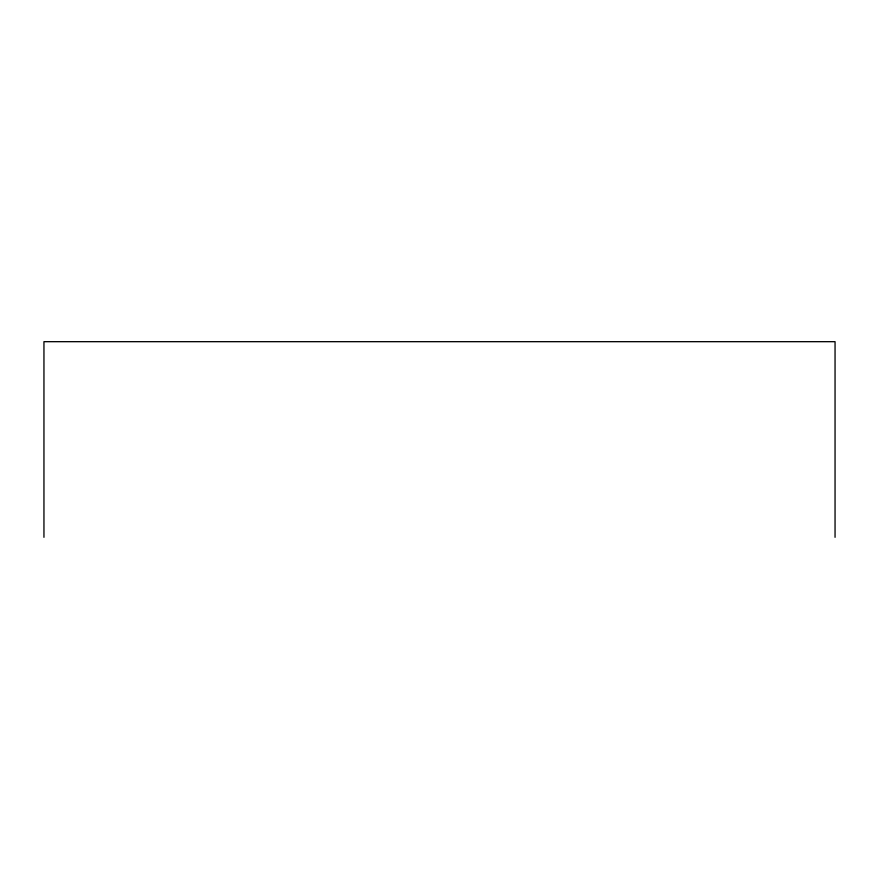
<?xml version="1.0" encoding="UTF-8"?>
<svg xmlns="http://www.w3.org/2000/svg" width="879" height="879" viewBox="0 0 879 879"><rect width="100%" height="100%" fill="white"/><g stroke="black" fill="none" stroke-linecap="round" stroke-linejoin="round"><path stroke-width="1.32" d="M835.05 537.322L835.05 341.678L43.95 341.678L43.95 537.322"/></g></svg>
